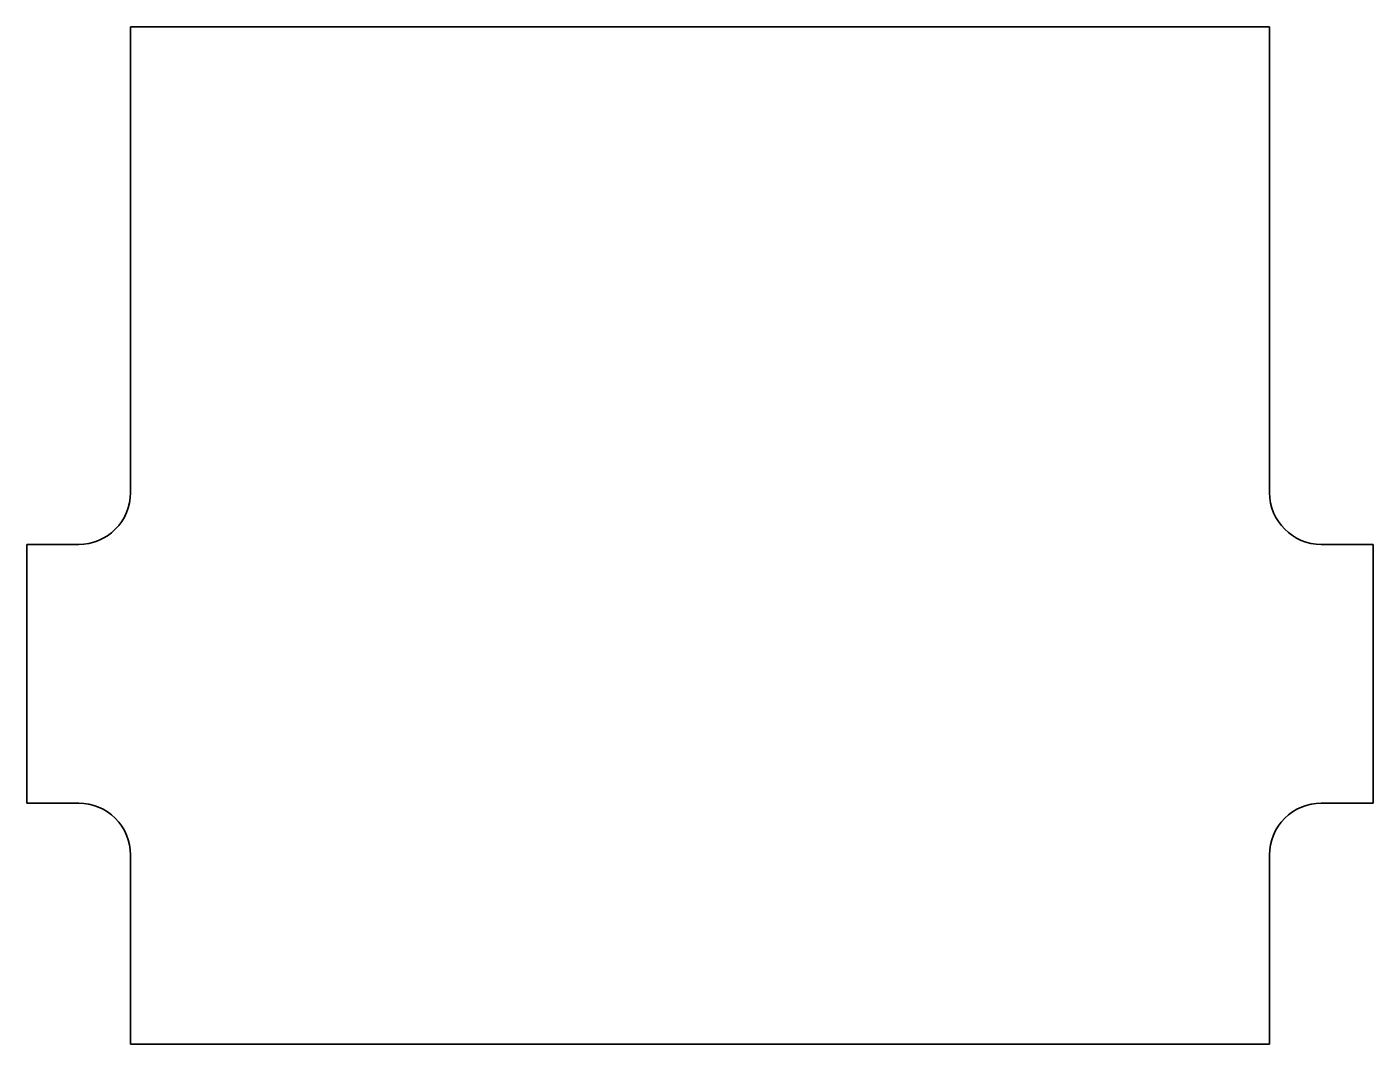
# Model space of a CAD drawing. Extents: x 137.1 to 163.1, y 101.7 to 121.4.
import ezdxf

# ---------------------------------------------------------------- set-up
doc = ezdxf.new("R2010")
doc.units = 0

msp = doc.modelspace()

# ---------------------------------------------------------------- linework, layer by layer
at = {"color": 7, "lineweight": 35}
for p, q in [((139.052094, 121.373581), (161.052094, 121.373581)), ((161.052094, 101.718201), (139.052094, 101.718201))]:
    msp.add_line(p, q, dxfattribs=at)
at = {"color": 7, "lineweight": 35, "ltscale": 0.225}
for p, q in [((139.052094, 112.373581), (139.052094, 121.373581)), ((161.052094, 121.373581), (161.052094, 112.373581))]:
    msp.add_line(p, q, dxfattribs=at)
at = {"color": 7, "lineweight": 35, "ltscale": 0.125}
for p, q in [((137.052094, 111.373581), (137.052094, 106.373581)), ((163.052094, 106.373581), (163.052094, 111.373581))]:
    msp.add_line(p, q, dxfattribs=at)
at = {"color": 7, "lineweight": 35, "ltscale": 0.025}
for p, q in [((137.052094, 111.373581), (138.052094, 111.373581)), ((162.052094, 111.373581), (163.052094, 111.373581)), ((138.052094, 106.373581), (137.052094, 106.373581)), ((163.052094, 106.373581), (162.052094, 106.373581))]:
    msp.add_line(p, q, dxfattribs=at)
at = {"color": 7, "lineweight": 35, "ltscale": 0.091385}
for p, q in [((139.052094, 101.718201), (139.052094, 105.373581)), ((161.052094, 105.373581), (161.052094, 101.718201))]:
    msp.add_line(p, q, dxfattribs=at)
at = {"color": 7, "lineweight": 35}
for centre, start, end in [((138.052094, 112.373581), 269.999997, 360), ((162.052094, 112.373581), 180.000005, 269.999997), ((138.052094, 105.373581), 0, 90.000003), ((162.052094, 105.373581), 90.000003, 180.000005)]:
    msp.add_arc(centre, 1, start, end, dxfattribs=at)

doc.saveas('drawing.dxf')
